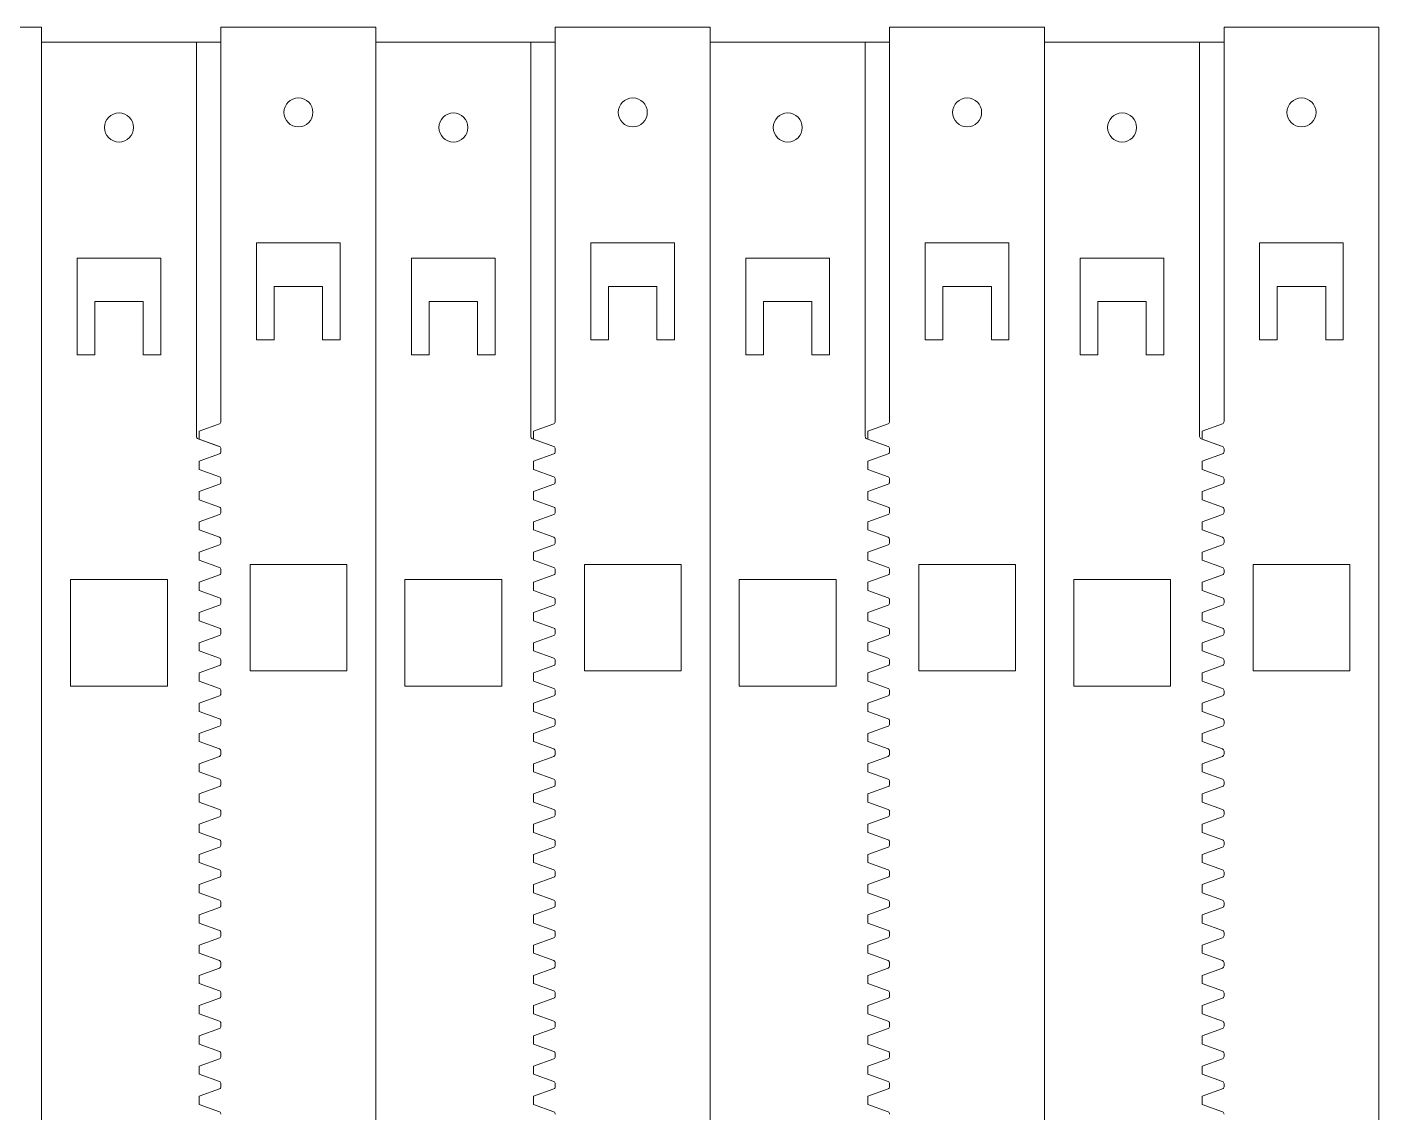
# Model space of a CAD drawing. Header units: millimetres. Extents: x -301 to 286, y -150 to 74.
# Drawn here: x 146.1 to 285.7, y -38.4 to 73.8 of the extents above; entities that cross this region are included whole.
import ezdxf

# ---------------------------------------------------------------- set-up
doc = ezdxf.new("R2010")
doc.units = ezdxf.units.MM
doc.header["$MEASUREMENT"] = 0
doc.layers.add('Layer 1', color=7, linetype='Continuous')

msp = doc.modelspace()

# ---------------------------------------------------------------- linework, layer by layer
at = {"layer": 'Layer 1', "color": 175, "lineweight": 18}
msp.add_lwpolyline([(285.7169, -148.8865), (285.7169, 73.7803), (269.7169, 73.7803), (269.7169, 72.2193), (251.1948, 72.2193), (251.1948, 73.7803), (235.1948, 73.7803), (235.1948, 72.2193), (216.6727, 72.2193), (216.6727, 73.7803), (200.6727, 73.7803), (200.6727, 72.2193), (182.1506, 72.2193), (182.1506, 73.7803), (166.1506, 73.7803), (166.1506, 72.2193), (147.6285, 72.2193), (147.6285, 73.7803), (131.6285, 73.7803)], dxfattribs=at)
at = {"layer": 'Layer 1', "color": 114, "lineweight": 9}
for points in [[(166.1506, 73.7803), (166.1506, 33.0445)], [(200.6727, 73.7803), (200.6727, 33.0445)], [(235.1948, 73.7803), (235.1948, 33.0445)], [(269.7169, 73.7803), (269.7169, 33.0445)], [(147.6285, -150.4475), (147.6285, 72.2193)], [(163.6285, 72.2193), (163.6285, 31.4834)], [(182.1506, -150.4475), (182.1506, 72.2193)], [(198.1506, 72.2193), (198.1506, 31.4834)], [(216.6727, -150.4475), (216.6727, 72.2193)], [(232.6727, 72.2193), (232.6727, 31.4834)], [(251.1948, -150.4475), (251.1948, 72.2193)], [(267.1948, 72.2193), (267.1948, 31.4834)], [(165.9861, 32.8095), (163.9006, 32.0505), (163.9006, 31.2076), (165.9861, 30.4485)], [(200.5082, 32.8095), (198.4227, 32.0505), (198.4227, 31.2076), (200.5082, 30.4485)], [(235.0303, 32.8095), (232.9448, 32.0505), (232.9448, 31.2076), (235.0303, 30.4485)], [(269.5524, 32.8095), (267.4669, 32.0505), (267.4669, 31.2076), (269.5524, 30.4485)], [(163.793, 31.2485), (165.8785, 30.4894)], [(198.3151, 31.2485), (200.4006, 30.4894)], [(232.8372, 31.2485), (234.9227, 30.4894)], [(267.3593, 31.2485), (269.4448, 30.4894)], [(165.9861, 29.6867), (163.9006, 28.9277), (163.9006, 28.0848), (165.9861, 27.3257)], [(166.1506, 30.2136), (166.1506, 29.9216)], [(200.5082, 29.6867), (198.4227, 28.9277), (198.4227, 28.0848), (200.5082, 27.3257)], [(200.6727, 30.2136), (200.6727, 29.9216)], [(235.0303, 29.6867), (232.9448, 28.9277), (232.9448, 28.0848), (235.0303, 27.3257)], [(235.1948, 30.2136), (235.1948, 29.9216)], [(269.5524, 29.6867), (267.4669, 28.9277), (267.4669, 28.0848), (269.5524, 27.3257)], [(269.7169, 30.2136), (269.7169, 29.9216)], [(165.9861, 26.5639), (163.9006, 25.8049), (163.9006, 24.962), (165.9861, 24.2029)], [(166.1506, 27.0908), (166.1506, 26.7988)], [(200.5082, 26.5639), (198.4227, 25.8049), (198.4227, 24.962), (200.5082, 24.2029)], [(200.6727, 27.0908), (200.6727, 26.7988)], [(235.0303, 26.5639), (232.9448, 25.8049), (232.9448, 24.962), (235.0303, 24.2029)], [(235.1948, 27.0908), (235.1948, 26.7988)], [(269.5524, 26.5639), (267.4669, 25.8049), (267.4669, 24.962), (269.5524, 24.2029)], [(269.7169, 27.0908), (269.7169, 26.7988)], [(166.1506, 23.968), (166.1506, 23.676)], [(200.6727, 23.968), (200.6727, 23.676)], [(235.1948, 23.968), (235.1948, 23.676)], [(269.7169, 23.968), (269.7169, 23.676)], [(165.9861, 23.4411), (163.9006, 22.682), (163.9006, 21.8392), (165.9861, 21.0801)], [(200.5082, 23.4411), (198.4227, 22.682), (198.4227, 21.8392), (200.5082, 21.0801)], [(235.0303, 23.4411), (232.9448, 22.682), (232.9448, 21.8392), (235.0303, 21.0801)], [(269.5524, 23.4411), (267.4669, 22.682), (267.4669, 21.8392), (269.5524, 21.0801)], [(165.9861, 20.3183), (163.9006, 19.5592), (163.9006, 18.7164), (165.9861, 17.9573)], [(166.1506, 20.8452), (166.1506, 20.5532)], [(200.5082, 20.3183), (198.4227, 19.5592), (198.4227, 18.7164), (200.5082, 17.9573)], [(200.6727, 20.8452), (200.6727, 20.5532)], [(235.0303, 20.3183), (232.9448, 19.5592), (232.9448, 18.7164), (235.0303, 17.9573)], [(235.1948, 20.8452), (235.1948, 20.5532)], [(269.5524, 20.3183), (267.4669, 19.5592), (267.4669, 18.7164), (269.5524, 17.9573)], [(269.7169, 20.8452), (269.7169, 20.5532)], [(165.9861, 17.1955), (163.9006, 16.4364), (163.9006, 15.5936), (165.9861, 14.8345)], [(166.1506, 17.7224), (166.1506, 17.4304)], [(200.5082, 17.1955), (198.4227, 16.4364), (198.4227, 15.5936), (200.5082, 14.8345)], [(200.6727, 17.7224), (200.6727, 17.4304)], [(235.0303, 17.1955), (232.9448, 16.4364), (232.9448, 15.5936), (235.0303, 14.8345)], [(235.1948, 17.7224), (235.1948, 17.4304)], [(269.5524, 17.1955), (267.4669, 16.4364), (267.4669, 15.5936), (269.5524, 14.8345)], [(269.7169, 17.7224), (269.7169, 17.4304)], [(165.9861, 14.0727), (163.9006, 13.3136), (163.9006, 12.4708), (165.9861, 11.7117)], [(166.1506, 14.5996), (166.1506, 14.3076)], [(200.5082, 14.0727), (198.4227, 13.3136), (198.4227, 12.4708), (200.5082, 11.7117)], [(200.6727, 14.5996), (200.6727, 14.3076)], [(235.0303, 14.0727), (232.9448, 13.3136), (232.9448, 12.4708), (235.0303, 11.7117)], [(235.1948, 14.5996), (235.1948, 14.3076)], [(269.5524, 14.0727), (267.4669, 13.3136), (267.4669, 12.4708), (269.5524, 11.7117)], [(269.7169, 14.5996), (269.7169, 14.3076)], [(166.1506, 11.4768), (166.1506, 11.1848)], [(200.6727, 11.4768), (200.6727, 11.1848)], [(235.1948, 11.4768), (235.1948, 11.1848)], [(269.7169, 11.4768), (269.7169, 11.1848)], [(165.9861, 10.9499), (163.9006, 10.1908), (163.9006, 9.348), (165.9861, 8.5889)], [(200.5082, 10.9499), (198.4227, 10.1908), (198.4227, 9.348), (200.5082, 8.5889)], [(235.0303, 10.9499), (232.9448, 10.1908), (232.9448, 9.348), (235.0303, 8.5889)], [(269.5524, 10.9499), (267.4669, 10.1908), (267.4669, 9.348), (269.5524, 8.5889)], [(165.9861, 7.8271), (163.9006, 7.068), (163.9006, 6.2252), (165.9861, 5.4661)], [(166.1506, 8.354), (166.1506, 8.062)], [(200.5082, 7.8271), (198.4227, 7.068), (198.4227, 6.2252), (200.5082, 5.4661)], [(200.6727, 8.354), (200.6727, 8.062)], [(235.0303, 7.8271), (232.9448, 7.068), (232.9448, 6.2252), (235.0303, 5.4661)], [(235.1948, 8.354), (235.1948, 8.062)], [(269.5524, 7.8271), (267.4669, 7.068), (267.4669, 6.2252), (269.5524, 5.4661)], [(269.7169, 8.354), (269.7169, 8.062)], [(165.9861, 4.7043), (163.9006, 3.9452), (163.9006, 3.1023), (165.9861, 2.3433)], [(166.1506, 5.2312), (166.1506, 4.9392)], [(200.5082, 4.7043), (198.4227, 3.9452), (198.4227, 3.1023), (200.5082, 2.3433)], [(200.6727, 5.2312), (200.6727, 4.9392)], [(235.0303, 4.7043), (232.9448, 3.9452), (232.9448, 3.1023), (235.0303, 2.3433)], [(235.1948, 5.2312), (235.1948, 4.9392)], [(269.5524, 4.7043), (267.4669, 3.9452), (267.4669, 3.1023), (269.5524, 2.3433)], [(269.7169, 5.2312), (269.7169, 4.9392)], [(165.9861, 1.5815), (163.9006, 0.8224), (163.9006, -0.0205), (165.9861, -0.7795)], [(166.1506, 2.1084), (166.1506, 1.8164)], [(200.5082, 1.5815), (198.4227, 0.8224), (198.4227, -0.0205), (200.5082, -0.7795)], [(200.6727, 2.1084), (200.6727, 1.8164)], [(235.0303, 1.5815), (232.9448, 0.8224), (232.9448, -0.0205), (235.0303, -0.7795)], [(235.1948, 2.1084), (235.1948, 1.8164)], [(269.5524, 1.5815), (267.4669, 0.8224), (267.4669, -0.0205), (269.5524, -0.7795)], [(269.7169, 2.1084), (269.7169, 1.8164)], [(166.1506, -1.0144), (166.1506, -1.3064)], [(200.6727, -1.0144), (200.6727, -1.3064)], [(235.1948, -1.0144), (235.1948, -1.3064)], [(269.7169, -1.0144), (269.7169, -1.3064)], [(165.9861, -1.5413), (163.9006, -2.3004), (163.9006, -3.1433), (165.9861, -3.9023)], [(200.5082, -1.5413), (198.4227, -2.3004), (198.4227, -3.1433), (200.5082, -3.9023)], [(235.0303, -1.5413), (232.9448, -2.3004), (232.9448, -3.1433), (235.0303, -3.9023)], [(269.5524, -1.5413), (267.4669, -2.3004), (267.4669, -3.1433), (269.5524, -3.9023)], [(166.1506, -4.1373), (166.1506, -4.4292)], [(200.6727, -4.1373), (200.6727, -4.4292)], [(235.1948, -4.1373), (235.1948, -4.4292)], [(269.7169, -4.1373), (269.7169, -4.4292)], [(165.9861, -4.6642), (163.9006, -5.4232), (163.9006, -6.2661), (165.9861, -7.0251)], [(200.5082, -4.6642), (198.4227, -5.4232), (198.4227, -6.2661), (200.5082, -7.0251)], [(235.0303, -4.6642), (232.9448, -5.4232), (232.9448, -6.2661), (235.0303, -7.0251)], [(269.5524, -4.6642), (267.4669, -5.4232), (267.4669, -6.2661), (269.5524, -7.0251)], [(165.9861, -7.787), (163.9006, -8.546), (163.9006, -9.3889), (165.9861, -10.1479)], [(166.1506, -7.2601), (166.1506, -7.552)], [(200.5082, -7.787), (198.4227, -8.546), (198.4227, -9.3889), (200.5082, -10.1479)], [(200.6727, -7.2601), (200.6727, -7.552)], [(235.0303, -7.787), (232.9448, -8.546), (232.9448, -9.3889), (235.0303, -10.1479)], [(235.1948, -7.2601), (235.1948, -7.552)], [(269.5524, -7.787), (267.4669, -8.546), (267.4669, -9.3889), (269.5524, -10.1479)], [(269.7169, -7.2601), (269.7169, -7.552)], [(165.9861, -10.9098), (163.9006, -11.6688), (163.9006, -12.5117), (165.9861, -13.2707)], [(166.1506, -10.3829), (166.1506, -10.6748)], [(200.5082, -10.9098), (198.4227, -11.6688), (198.4227, -12.5117), (200.5082, -13.2707)], [(200.6727, -10.3829), (200.6727, -10.6748)], [(235.0303, -10.9098), (232.9448, -11.6688), (232.9448, -12.5117), (235.0303, -13.2707)], [(235.1948, -10.3829), (235.1948, -10.6748)], [(269.5524, -10.9098), (267.4669, -11.6688), (267.4669, -12.5117), (269.5524, -13.2707)], [(269.7169, -10.3829), (269.7169, -10.6748)], [(166.1506, -13.5057), (166.1506, -13.7977)], [(200.6727, -13.5057), (200.6727, -13.7977)], [(235.1948, -13.5057), (235.1948, -13.7977)], [(269.7169, -13.5057), (269.7169, -13.7977)], [(165.9861, -14.0326), (163.9006, -14.7916), (163.9006, -15.6345), (165.9861, -16.3936)], [(200.5082, -14.0326), (198.4227, -14.7916), (198.4227, -15.6345), (200.5082, -16.3936)], [(235.0303, -14.0326), (232.9448, -14.7916), (232.9448, -15.6345), (235.0303, -16.3936)], [(269.5524, -14.0326), (267.4669, -14.7916), (267.4669, -15.6345), (269.5524, -16.3936)], [(166.1506, -16.6285), (166.1506, -16.9205)], [(200.6727, -16.6285), (200.6727, -16.9205)], [(235.1948, -16.6285), (235.1948, -16.9205)], [(269.7169, -16.6285), (269.7169, -16.9205)], [(165.9861, -17.1554), (163.9006, -17.9144), (163.9006, -18.7573), (165.9861, -19.5164)], [(200.5082, -17.1554), (198.4227, -17.9144), (198.4227, -18.7573), (200.5082, -19.5164)], [(235.0303, -17.1554), (232.9448, -17.9144), (232.9448, -18.7573), (235.0303, -19.5164)], [(269.5524, -17.1554), (267.4669, -17.9144), (267.4669, -18.7573), (269.5524, -19.5164)], [(165.9861, -20.2782), (163.9006, -21.0373), (163.9006, -21.8801), (165.9861, -22.6392)], [(166.1506, -19.7513), (166.1506, -20.0433)], [(200.5082, -20.2782), (198.4227, -21.0373), (198.4227, -21.8801), (200.5082, -22.6392)], [(200.6727, -19.7513), (200.6727, -20.0433)], [(235.0303, -20.2782), (232.9448, -21.0373), (232.9448, -21.8801), (235.0303, -22.6392)], [(235.1948, -19.7513), (235.1948, -20.0433)], [(269.5524, -20.2782), (267.4669, -21.0373), (267.4669, -21.8801), (269.5524, -22.6392)], [(269.7169, -19.7513), (269.7169, -20.0433)], [(165.9861, -23.401), (163.9006, -24.1601), (163.9006, -25.0029), (165.9861, -25.762)], [(166.1506, -22.8741), (166.1506, -23.1661)], [(200.5082, -23.401), (198.4227, -24.1601), (198.4227, -25.0029), (200.5082, -25.762)], [(200.6727, -22.8741), (200.6727, -23.1661)], [(235.0303, -23.401), (232.9448, -24.1601), (232.9448, -25.0029), (235.0303, -25.762)], [(235.1948, -22.8741), (235.1948, -23.1661)], [(269.5524, -23.401), (267.4669, -24.1601), (267.4669, -25.0029), (269.5524, -25.762)], [(269.7169, -22.8741), (269.7169, -23.1661)], [(166.1506, -25.9969), (166.1506, -26.2889)], [(200.6727, -25.9969), (200.6727, -26.2889)], [(235.1948, -25.9969), (235.1948, -26.2889)], [(269.7169, -25.9969), (269.7169, -26.2889)], [(165.9861, -26.5238), (163.9006, -27.2829), (163.9006, -28.1257), (165.9861, -28.8848)], [(200.5082, -26.5238), (198.4227, -27.2829), (198.4227, -28.1257), (200.5082, -28.8848)], [(235.0303, -26.5238), (232.9448, -27.2829), (232.9448, -28.1257), (235.0303, -28.8848)], [(269.5524, -26.5238), (267.4669, -27.2829), (267.4669, -28.1257), (269.5524, -28.8848)], [(166.1506, -29.1197), (166.1506, -29.4117)], [(200.6727, -29.1197), (200.6727, -29.4117)], [(235.1948, -29.1197), (235.1948, -29.4117)], [(269.7169, -29.1197), (269.7169, -29.4117)], [(165.9861, -29.6466), (163.9006, -30.4057), (163.9006, -31.2485), (165.9861, -32.0076)], [(200.5082, -29.6466), (198.4227, -30.4057), (198.4227, -31.2485), (200.5082, -32.0076)], [(235.0303, -29.6466), (232.9448, -30.4057), (232.9448, -31.2485), (235.0303, -32.0076)], [(269.5524, -29.6466), (267.4669, -30.4057), (267.4669, -31.2485), (269.5524, -32.0076)], [(165.9861, -32.7694), (163.9006, -33.5285), (163.9006, -34.3713), (165.9861, -35.1304)], [(166.1506, -32.2425), (166.1506, -32.5345)], [(200.5082, -32.7694), (198.4227, -33.5285), (198.4227, -34.3713), (200.5082, -35.1304)], [(200.6727, -32.2425), (200.6727, -32.5345)], [(235.0303, -32.7694), (232.9448, -33.5285), (232.9448, -34.3713), (235.0303, -35.1304)], [(235.1948, -32.2425), (235.1948, -32.5345)], [(269.5524, -32.7694), (267.4669, -33.5285), (267.4669, -34.3713), (269.5524, -35.1304)], [(269.7169, -32.2425), (269.7169, -32.5345)], [(165.9861, -35.8922), (163.9006, -36.6513), (163.9006, -37.4941), (165.9861, -38.2532)], [(166.1506, -35.3653), (166.1506, -35.6573)], [(200.5082, -35.8922), (198.4227, -36.6513), (198.4227, -37.4941), (200.5082, -38.2532)], [(200.6727, -35.3653), (200.6727, -35.6573)], [(235.0303, -35.8922), (232.9448, -36.6513), (232.9448, -37.4941), (235.0303, -38.2532)], [(235.1948, -35.3653), (235.1948, -35.6573)], [(269.5524, -35.8922), (267.4669, -36.6513), (267.4669, -37.4941), (269.5524, -38.2532)], [(269.7169, -35.3653), (269.7169, -35.6573)]]:
    msp.add_lwpolyline(points, dxfattribs=at)
at = {"layer": 'Layer 1', "color": 240, "lineweight": 9}
for points in [[(176.6506, 46.9794), (176.6506, 41.4794), (178.4701, 41.4794), (178.4701, 51.4794), (169.8311, 51.4794), (169.8311, 41.4794), (171.6506, 41.4794), (171.6506, 46.9794), (176.6506, 46.9794)], [(211.1727, 46.9794), (211.1727, 41.4794), (212.9922, 41.4794), (212.9922, 51.4794), (204.3532, 51.4794), (204.3532, 41.4794), (206.1727, 41.4794), (206.1727, 46.9794), (211.1727, 46.9794)], [(245.6948, 46.9794), (245.6948, 41.4794), (247.5143, 41.4794), (247.5143, 51.4794), (238.8753, 51.4794), (238.8753, 41.4794), (240.6948, 41.4794), (240.6948, 46.9794), (245.6948, 46.9794)], [(280.2169, 46.9794), (280.2169, 41.4794), (282.0364, 41.4794), (282.0364, 51.4794), (273.3974, 51.4794), (273.3974, 41.4794), (275.2169, 41.4794), (275.2169, 46.9794), (280.2169, 46.9794)], [(153.1285, 45.4184), (153.1285, 39.9184), (151.309, 39.9184), (151.309, 49.9184), (159.948, 49.9184), (159.948, 39.9184), (158.1285, 39.9184), (158.1285, 45.4184), (153.1285, 45.4184)], [(187.6506, 45.4184), (187.6506, 39.9184), (185.8311, 39.9184), (185.8311, 49.9184), (194.4701, 49.9184), (194.4701, 39.9184), (192.6506, 39.9184), (192.6506, 45.4184), (187.6506, 45.4184)], [(222.1727, 45.4184), (222.1727, 39.9184), (220.3532, 39.9184), (220.3532, 49.9184), (228.9922, 49.9184), (228.9922, 39.9184), (227.1727, 39.9184), (227.1727, 45.4184), (222.1727, 45.4184)], [(256.6948, 45.4184), (256.6948, 39.9184), (254.8753, 39.9184), (254.8753, 49.9184), (263.5143, 49.9184), (263.5143, 39.9184), (261.6948, 39.9184), (261.6948, 45.4184), (256.6948, 45.4184)], [(179.1506, 7.2821), (169.1506, 7.2821), (169.1506, 18.2821), (179.1506, 18.2821), (179.1506, 7.2821)], [(213.6727, 7.2821), (203.6727, 7.2821), (203.6727, 18.2821), (213.6727, 18.2821), (213.6727, 7.2821)], [(248.1948, 7.2821), (238.1948, 7.2821), (238.1948, 18.2821), (248.1948, 18.2821), (248.1948, 7.2821)], [(282.7169, 7.2821), (272.7169, 7.2821), (272.7169, 18.2821), (282.7169, 18.2821), (282.7169, 7.2821)], [(150.6285, 5.7211), (160.6285, 5.7211), (160.6285, 16.7211), (150.6285, 16.7211), (150.6285, 5.7211)], [(185.1506, 5.7211), (195.1506, 5.7211), (195.1506, 16.7211), (185.1506, 16.7211), (185.1506, 5.7211)], [(219.6727, 5.7211), (229.6727, 5.7211), (229.6727, 16.7211), (219.6727, 16.7211), (219.6727, 5.7211)], [(254.1948, 5.7211), (264.1948, 5.7211), (264.1948, 16.7211), (254.1948, 16.7211), (254.1948, 5.7211)]]:
    msp.add_lwpolyline(points, dxfattribs=at)
for points in [[(174.1504, 63.4647), (173.322, 63.4647), (172.6504, 64.1363), (172.6504, 64.9647), (172.6504, 65.7931), (173.322, 66.4647), (174.1504, 66.4647), (174.9789, 66.4647), (175.6504, 65.7931), (175.6504, 64.9647), (175.6504, 64.1363), (174.9789, 63.4647), (174.1504, 63.4647)], [(208.6725, 63.4647), (207.8441, 63.4647), (207.1725, 64.1363), (207.1725, 64.9647), (207.1725, 65.7931), (207.8441, 66.4647), (208.6725, 66.4647), (209.501, 66.4647), (210.1725, 65.7931), (210.1725, 64.9647), (210.1725, 64.1363), (209.501, 63.4647), (208.6725, 63.4647)], [(243.1946, 63.4647), (242.3662, 63.4647), (241.6946, 64.1363), (241.6946, 64.9647), (241.6946, 65.7931), (242.3662, 66.4647), (243.1946, 66.4647), (244.0231, 66.4647), (244.6946, 65.7931), (244.6946, 64.9647), (244.6946, 64.1363), (244.0231, 63.4647), (243.1946, 63.4647)], [(277.7167, 63.4647), (276.8883, 63.4647), (276.2167, 64.1363), (276.2167, 64.9647), (276.2167, 65.7931), (276.8883, 66.4647), (277.7167, 66.4647), (278.5452, 66.4647), (279.2167, 65.7931), (279.2167, 64.9647), (279.2167, 64.1363), (278.5452, 63.4647), (277.7167, 63.4647)], [(155.6283, 61.9037), (156.4567, 61.9037), (157.1283, 62.5753), (157.1283, 63.4037), (157.1283, 64.2321), (156.4568, 64.9037), (155.6283, 64.9037), (154.7999, 64.9037), (154.1283, 64.2321), (154.1283, 63.4037), (154.1283, 62.5753), (154.7999, 61.9037), (155.6283, 61.9037)], [(190.1504, 61.9037), (190.9788, 61.9037), (191.6504, 62.5753), (191.6504, 63.4037), (191.6504, 64.2321), (190.9789, 64.9037), (190.1504, 64.9037), (189.322, 64.9037), (188.6504, 64.2321), (188.6504, 63.4037), (188.6504, 62.5753), (189.322, 61.9037), (190.1504, 61.9037)], [(224.6725, 61.9037), (225.5009, 61.9037), (226.1725, 62.5753), (226.1725, 63.4037), (226.1725, 64.2321), (225.501, 64.9037), (224.6725, 64.9037), (223.8441, 64.9037), (223.1725, 64.2321), (223.1725, 63.4037), (223.1725, 62.5753), (223.8441, 61.9037), (224.6725, 61.9037)], [(259.1946, 61.9037), (260.023, 61.9037), (260.6946, 62.5753), (260.6946, 63.4037), (260.6946, 64.2321), (260.0231, 64.9037), (259.1946, 64.9037), (258.3662, 64.9037), (257.6946, 64.2321), (257.6946, 63.4037), (257.6946, 62.5753), (258.3662, 61.9037), (259.1946, 61.9037)]]:
    msp.add_open_spline(points, degree=3, knots=[0, 0, 0, 0, 1, 1, 1, 2, 2, 2, 3, 3, 3, 4, 4, 4, 4], dxfattribs=at)
at = {"layer": 'Layer 1', "color": 114, "lineweight": 9}
for points in [[(166.1506, 33.0445), (166.1504, 32.9394), (166.0846, 32.8455), (165.9861, 32.8095)], [(200.6727, 33.0445), (200.6725, 32.9394), (200.6067, 32.8455), (200.5082, 32.8095)], [(235.1948, 33.0445), (235.1946, 32.9394), (235.1288, 32.8455), (235.0303, 32.8095)], [(269.7169, 33.0445), (269.7167, 32.9394), (269.6509, 32.8455), (269.5524, 32.8095)], [(163.6285, 31.4834), (163.6284, 31.3783), (163.6941, 31.2845), (163.793, 31.2485)], [(198.1506, 31.4834), (198.1505, 31.3783), (198.2162, 31.2845), (198.3151, 31.2485)], [(232.6727, 31.4834), (232.6726, 31.3783), (232.7383, 31.2845), (232.8372, 31.2485)], [(267.1948, 31.4834), (267.1947, 31.3783), (267.2604, 31.2845), (267.3593, 31.2485)], [(165.9861, 30.4485), (166.0846, 30.4126), (166.1504, 30.3187), (166.1506, 30.2136)], [(166.1506, 29.9216), (166.1504, 29.8165), (166.0846, 29.7227), (165.9861, 29.6867)], [(200.5082, 30.4485), (200.6067, 30.4126), (200.6725, 30.3187), (200.6727, 30.2136)], [(200.6727, 29.9216), (200.6725, 29.8165), (200.6067, 29.7227), (200.5082, 29.6867)], [(235.0303, 30.4485), (235.1288, 30.4126), (235.1946, 30.3187), (235.1948, 30.2136)], [(235.1948, 29.9216), (235.1946, 29.8165), (235.1288, 29.7227), (235.0303, 29.6867)], [(269.5524, 30.4485), (269.6509, 30.4126), (269.7167, 30.3187), (269.7169, 30.2136)], [(269.7169, 29.9216), (269.7167, 29.8165), (269.6509, 29.7227), (269.5524, 29.6867)], [(165.9861, 27.3257), (166.0846, 27.2898), (166.1504, 27.1959), (166.1506, 27.0908)], [(166.1506, 26.7988), (166.1504, 26.6937), (166.0846, 26.5999), (165.9861, 26.5639)], [(200.5082, 27.3257), (200.6067, 27.2898), (200.6725, 27.1959), (200.6727, 27.0908)], [(200.6727, 26.7988), (200.6725, 26.6937), (200.6067, 26.5999), (200.5082, 26.5639)], [(235.0303, 27.3257), (235.1288, 27.2898), (235.1946, 27.1959), (235.1948, 27.0908)], [(235.1948, 26.7988), (235.1946, 26.6937), (235.1288, 26.5999), (235.0303, 26.5639)], [(269.5524, 27.3257), (269.6509, 27.2898), (269.7167, 27.1959), (269.7169, 27.0908)], [(269.7169, 26.7988), (269.7167, 26.6937), (269.6509, 26.5999), (269.5524, 26.5639)], [(165.9861, 24.2029), (166.0846, 24.167), (166.1504, 24.0731), (166.1506, 23.968)], [(200.5082, 24.2029), (200.6067, 24.167), (200.6725, 24.0731), (200.6727, 23.968)], [(235.0303, 24.2029), (235.1288, 24.167), (235.1946, 24.0731), (235.1948, 23.968)], [(269.5524, 24.2029), (269.6509, 24.167), (269.7167, 24.0731), (269.7169, 23.968)], [(166.1506, 23.676), (166.1504, 23.5709), (166.0846, 23.4771), (165.9861, 23.4411)], [(200.6727, 23.676), (200.6725, 23.5709), (200.6067, 23.4771), (200.5082, 23.4411)], [(235.1948, 23.676), (235.1946, 23.5709), (235.1288, 23.4771), (235.0303, 23.4411)], [(269.7169, 23.676), (269.7167, 23.5709), (269.6509, 23.4771), (269.5524, 23.4411)], [(165.9861, 21.0801), (166.0846, 21.0442), (166.1504, 20.9503), (166.1506, 20.8452)], [(200.5082, 21.0801), (200.6067, 21.0442), (200.6725, 20.9503), (200.6727, 20.8452)], [(235.0303, 21.0801), (235.1288, 21.0442), (235.1946, 20.9503), (235.1948, 20.8452)], [(269.5524, 21.0801), (269.6509, 21.0442), (269.7167, 20.9503), (269.7169, 20.8452)], [(166.1506, 20.5532), (166.1504, 20.4481), (166.0846, 20.3542), (165.9861, 20.3183)], [(200.6727, 20.5532), (200.6725, 20.4481), (200.6067, 20.3542), (200.5082, 20.3183)], [(235.1948, 20.5532), (235.1946, 20.4481), (235.1288, 20.3542), (235.0303, 20.3183)], [(269.7169, 20.5532), (269.7167, 20.4481), (269.6509, 20.3542), (269.5524, 20.3183)], [(165.9861, 17.9573), (166.0846, 17.9214), (166.1504, 17.8275), (166.1506, 17.7224)], [(166.1506, 17.4304), (166.1504, 17.3253), (166.0846, 17.2314), (165.9861, 17.1955)], [(200.5082, 17.9573), (200.6067, 17.9214), (200.6725, 17.8275), (200.6727, 17.7224)], [(200.6727, 17.4304), (200.6725, 17.3253), (200.6067, 17.2314), (200.5082, 17.1955)], [(235.0303, 17.9573), (235.1288, 17.9214), (235.1946, 17.8275), (235.1948, 17.7224)], [(235.1948, 17.4304), (235.1946, 17.3253), (235.1288, 17.2314), (235.0303, 17.1955)], [(269.5524, 17.9573), (269.6509, 17.9214), (269.7167, 17.8275), (269.7169, 17.7224)], [(269.7169, 17.4304), (269.7167, 17.3253), (269.6509, 17.2314), (269.5524, 17.1955)], [(165.9861, 14.8345), (166.0846, 14.7986), (166.1504, 14.7047), (166.1506, 14.5996)], [(166.1506, 14.3076), (166.1504, 14.2025), (166.0846, 14.1086), (165.9861, 14.0727)], [(200.5082, 14.8345), (200.6067, 14.7986), (200.6725, 14.7047), (200.6727, 14.5996)], [(200.6727, 14.3076), (200.6725, 14.2025), (200.6067, 14.1086), (200.5082, 14.0727)], [(235.0303, 14.8345), (235.1288, 14.7986), (235.1946, 14.7047), (235.1948, 14.5996)], [(235.1948, 14.3076), (235.1946, 14.2025), (235.1288, 14.1086), (235.0303, 14.0727)], [(269.5524, 14.8345), (269.6509, 14.7986), (269.7167, 14.7047), (269.7169, 14.5996)], [(269.7169, 14.3076), (269.7167, 14.2025), (269.6509, 14.1086), (269.5524, 14.0727)], [(165.9861, 11.7117), (166.0846, 11.6758), (166.1504, 11.5819), (166.1506, 11.4768)], [(166.1506, 11.1848), (166.1504, 11.0797), (166.0846, 10.9858), (165.9861, 10.9499)], [(200.5082, 11.7117), (200.6067, 11.6758), (200.6725, 11.5819), (200.6727, 11.4768)], [(200.6727, 11.1848), (200.6725, 11.0797), (200.6067, 10.9858), (200.5082, 10.9499)], [(235.0303, 11.7117), (235.1288, 11.6758), (235.1946, 11.5819), (235.1948, 11.4768)], [(235.1948, 11.1848), (235.1946, 11.0797), (235.1288, 10.9858), (235.0303, 10.9499)], [(269.5524, 11.7117), (269.6509, 11.6758), (269.7167, 11.5819), (269.7169, 11.4768)], [(269.7169, 11.1848), (269.7167, 11.0797), (269.6509, 10.9858), (269.5524, 10.9499)], [(165.9861, 8.5889), (166.0846, 8.553), (166.1504, 8.4591), (166.1506, 8.354)], [(200.5082, 8.5889), (200.6067, 8.553), (200.6725, 8.4591), (200.6727, 8.354)], [(235.0303, 8.5889), (235.1288, 8.553), (235.1946, 8.4591), (235.1948, 8.354)], [(269.5524, 8.5889), (269.6509, 8.553), (269.7167, 8.4591), (269.7169, 8.354)], [(166.1506, 8.062), (166.1504, 7.9569), (166.0846, 7.863), (165.9861, 7.8271)], [(200.6727, 8.062), (200.6725, 7.9569), (200.6067, 7.863), (200.5082, 7.8271)], [(235.1948, 8.062), (235.1946, 7.9569), (235.1288, 7.863), (235.0303, 7.8271)], [(269.7169, 8.062), (269.7167, 7.9569), (269.6509, 7.863), (269.5524, 7.8271)], [(165.9861, 5.4661), (166.0846, 5.4301), (166.1504, 5.3363), (166.1506, 5.2312)], [(166.1506, 4.9392), (166.1504, 4.8341), (166.0846, 4.7402), (165.9861, 4.7043)], [(200.5082, 5.4661), (200.6067, 5.4301), (200.6725, 5.3363), (200.6727, 5.2312)], [(200.6727, 4.9392), (200.6725, 4.8341), (200.6067, 4.7402), (200.5082, 4.7043)], [(235.0303, 5.4661), (235.1288, 5.4301), (235.1946, 5.3363), (235.1948, 5.2312)], [(235.1948, 4.9392), (235.1946, 4.8341), (235.1288, 4.7402), (235.0303, 4.7043)], [(269.5524, 5.4661), (269.6509, 5.4301), (269.7167, 5.3363), (269.7169, 5.2312)], [(269.7169, 4.9392), (269.7167, 4.8341), (269.6509, 4.7402), (269.5524, 4.7043)], [(165.9861, 2.3433), (166.0846, 2.3073), (166.1504, 2.2135), (166.1506, 2.1084)], [(166.1506, 1.8164), (166.1504, 1.7113), (166.0846, 1.6174), (165.9861, 1.5815)], [(200.5082, 2.3433), (200.6067, 2.3073), (200.6725, 2.2135), (200.6727, 2.1084)], [(200.6727, 1.8164), (200.6725, 1.7113), (200.6067, 1.6174), (200.5082, 1.5815)], [(235.0303, 2.3433), (235.1288, 2.3073), (235.1946, 2.2135), (235.1948, 2.1084)], [(235.1948, 1.8164), (235.1946, 1.7113), (235.1288, 1.6174), (235.0303, 1.5815)], [(269.5524, 2.3433), (269.6509, 2.3073), (269.7167, 2.2135), (269.7169, 2.1084)], [(269.7169, 1.8164), (269.7167, 1.7113), (269.6509, 1.6174), (269.5524, 1.5815)], [(165.9861, -0.7795), (166.0846, -0.8155), (166.1504, -0.9093), (166.1506, -1.0144)], [(166.1506, -1.3064), (166.1504, -1.4115), (166.0846, -1.5054), (165.9861, -1.5413)], [(200.5082, -0.7795), (200.6067, -0.8155), (200.6725, -0.9093), (200.6727, -1.0144)], [(200.6727, -1.3064), (200.6725, -1.4115), (200.6067, -1.5054), (200.5082, -1.5413)], [(235.0303, -0.7795), (235.1288, -0.8155), (235.1946, -0.9093), (235.1948, -1.0144)], [(235.1948, -1.3064), (235.1946, -1.4115), (235.1288, -1.5054), (235.0303, -1.5413)], [(269.5524, -0.7795), (269.6509, -0.8155), (269.7167, -0.9093), (269.7169, -1.0144)], [(269.7169, -1.3064), (269.7167, -1.4115), (269.6509, -1.5054), (269.5524, -1.5413)], [(165.9861, -3.9023), (166.0846, -3.9383), (166.1504, -4.0322), (166.1506, -4.1373)], [(200.5082, -3.9023), (200.6067, -3.9383), (200.6725, -4.0322), (200.6727, -4.1373)], [(235.0303, -3.9023), (235.1288, -3.9383), (235.1946, -4.0322), (235.1948, -4.1373)], [(269.5524, -3.9023), (269.6509, -3.9383), (269.7167, -4.0322), (269.7169, -4.1373)], [(166.1506, -4.4292), (166.1504, -4.5343), (166.0846, -4.6282), (165.9861, -4.6642)], [(200.6727, -4.4292), (200.6725, -4.5343), (200.6067, -4.6282), (200.5082, -4.6642)], [(235.1948, -4.4292), (235.1946, -4.5343), (235.1288, -4.6282), (235.0303, -4.6642)], [(269.7169, -4.4292), (269.7167, -4.5343), (269.6509, -4.6282), (269.5524, -4.6642)], [(165.9861, -7.0251), (166.0846, -7.0611), (166.1504, -7.155), (166.1506, -7.2601)], [(166.1506, -7.552), (166.1504, -7.6571), (166.0846, -7.751), (165.9861, -7.787)], [(200.5082, -7.0251), (200.6067, -7.0611), (200.6725, -7.155), (200.6727, -7.2601)], [(200.6727, -7.552), (200.6725, -7.6571), (200.6067, -7.751), (200.5082, -7.787)], [(235.0303, -7.0251), (235.1288, -7.0611), (235.1946, -7.155), (235.1948, -7.2601)], [(235.1948, -7.552), (235.1946, -7.6571), (235.1288, -7.751), (235.0303, -7.787)], [(269.5524, -7.0251), (269.6509, -7.0611), (269.7167, -7.155), (269.7169, -7.2601)], [(269.7169, -7.552), (269.7167, -7.6571), (269.6509, -7.751), (269.5524, -7.787)], [(165.9861, -10.1479), (166.0846, -10.1839), (166.1504, -10.2778), (166.1506, -10.3829)], [(166.1506, -10.6748), (166.1504, -10.7799), (166.0846, -10.8738), (165.9861, -10.9098)], [(200.5082, -10.1479), (200.6067, -10.1839), (200.6725, -10.2778), (200.6727, -10.3829)], [(200.6727, -10.6748), (200.6725, -10.7799), (200.6067, -10.8738), (200.5082, -10.9098)], [(235.0303, -10.1479), (235.1288, -10.1839), (235.1946, -10.2778), (235.1948, -10.3829)], [(235.1948, -10.6748), (235.1946, -10.7799), (235.1288, -10.8738), (235.0303, -10.9098)], [(269.5524, -10.1479), (269.6509, -10.1839), (269.7167, -10.2778), (269.7169, -10.3829)], [(269.7169, -10.6748), (269.7167, -10.7799), (269.6509, -10.8738), (269.5524, -10.9098)], [(165.9861, -13.2707), (166.0846, -13.3067), (166.1504, -13.4006), (166.1506, -13.5057)], [(166.1506, -13.7977), (166.1504, -13.9028), (166.0846, -13.9966), (165.9861, -14.0326)], [(200.5082, -13.2707), (200.6067, -13.3067), (200.6725, -13.4006), (200.6727, -13.5057)], [(200.6727, -13.7977), (200.6725, -13.9028), (200.6067, -13.9966), (200.5082, -14.0326)], [(235.0303, -13.2707), (235.1288, -13.3067), (235.1946, -13.4006), (235.1948, -13.5057)], [(235.1948, -13.7977), (235.1946, -13.9028), (235.1288, -13.9966), (235.0303, -14.0326)], [(269.5524, -13.2707), (269.6509, -13.3067), (269.7167, -13.4006), (269.7169, -13.5057)], [(269.7169, -13.7977), (269.7167, -13.9028), (269.6509, -13.9966), (269.5524, -14.0326)], [(165.9861, -16.3936), (166.0846, -16.4295), (166.1504, -16.5234), (166.1506, -16.6285)], [(200.5082, -16.3936), (200.6067, -16.4295), (200.6725, -16.5234), (200.6727, -16.6285)], [(235.0303, -16.3936), (235.1288, -16.4295), (235.1946, -16.5234), (235.1948, -16.6285)], [(269.5524, -16.3936), (269.6509, -16.4295), (269.7167, -16.5234), (269.7169, -16.6285)], [(166.1506, -16.9205), (166.1504, -17.0256), (166.0846, -17.1194), (165.9861, -17.1554)], [(200.6727, -16.9205), (200.6725, -17.0256), (200.6067, -17.1194), (200.5082, -17.1554)], [(235.1948, -16.9205), (235.1946, -17.0256), (235.1288, -17.1194), (235.0303, -17.1554)], [(269.7169, -16.9205), (269.7167, -17.0256), (269.6509, -17.1194), (269.5524, -17.1554)], [(165.9861, -19.5164), (166.0846, -19.5523), (166.1504, -19.6462), (166.1506, -19.7513)], [(200.5082, -19.5164), (200.6067, -19.5523), (200.6725, -19.6462), (200.6727, -19.7513)], [(235.0303, -19.5164), (235.1288, -19.5523), (235.1946, -19.6462), (235.1948, -19.7513)], [(269.5524, -19.5164), (269.6509, -19.5523), (269.7167, -19.6462), (269.7169, -19.7513)], [(166.1506, -20.0433), (166.1504, -20.1484), (166.0846, -20.2422), (165.9861, -20.2782)], [(200.6727, -20.0433), (200.6725, -20.1484), (200.6067, -20.2422), (200.5082, -20.2782)], [(235.1948, -20.0433), (235.1946, -20.1484), (235.1288, -20.2422), (235.0303, -20.2782)], [(269.7169, -20.0433), (269.7167, -20.1484), (269.6509, -20.2422), (269.5524, -20.2782)], [(165.9861, -22.6392), (166.0846, -22.6751), (166.1504, -22.769), (166.1506, -22.8741)], [(166.1506, -23.1661), (166.1504, -23.2712), (166.0846, -23.3651), (165.9861, -23.401)], [(200.5082, -22.6392), (200.6067, -22.6751), (200.6725, -22.769), (200.6727, -22.8741)], [(200.6727, -23.1661), (200.6725, -23.2712), (200.6067, -23.3651), (200.5082, -23.401)], [(235.0303, -22.6392), (235.1288, -22.6751), (235.1946, -22.769), (235.1948, -22.8741)], [(235.1948, -23.1661), (235.1946, -23.2712), (235.1288, -23.3651), (235.0303, -23.401)], [(269.5524, -22.6392), (269.6509, -22.6751), (269.7167, -22.769), (269.7169, -22.8741)], [(269.7169, -23.1661), (269.7167, -23.2712), (269.6509, -23.3651), (269.5524, -23.401)], [(165.9861, -25.762), (166.0846, -25.7979), (166.1504, -25.8918), (166.1506, -25.9969)], [(166.1506, -26.2889), (166.1504, -26.394), (166.0846, -26.4879), (165.9861, -26.5238)], [(200.5082, -25.762), (200.6067, -25.7979), (200.6725, -25.8918), (200.6727, -25.9969)], [(200.6727, -26.2889), (200.6725, -26.394), (200.6067, -26.4879), (200.5082, -26.5238)], [(235.0303, -25.762), (235.1288, -25.7979), (235.1946, -25.8918), (235.1948, -25.9969)], [(235.1948, -26.2889), (235.1946, -26.394), (235.1288, -26.4879), (235.0303, -26.5238)], [(269.5524, -25.762), (269.6509, -25.7979), (269.7167, -25.8918), (269.7169, -25.9969)], [(269.7169, -26.2889), (269.7167, -26.394), (269.6509, -26.4879), (269.5524, -26.5238)], [(165.9861, -28.8848), (166.0846, -28.9207), (166.1504, -29.0146), (166.1506, -29.1197)], [(200.5082, -28.8848), (200.6067, -28.9207), (200.6725, -29.0146), (200.6727, -29.1197)], [(235.0303, -28.8848), (235.1288, -28.9207), (235.1946, -29.0146), (235.1948, -29.1197)], [(269.5524, -28.8848), (269.6509, -28.9207), (269.7167, -29.0146), (269.7169, -29.1197)], [(166.1506, -29.4117), (166.1504, -29.5168), (166.0846, -29.6107), (165.9861, -29.6466)], [(200.6727, -29.4117), (200.6725, -29.5168), (200.6067, -29.6107), (200.5082, -29.6466)], [(235.1948, -29.4117), (235.1946, -29.5168), (235.1288, -29.6107), (235.0303, -29.6466)], [(269.7169, -29.4117), (269.7167, -29.5168), (269.6509, -29.6107), (269.5524, -29.6466)], [(165.9861, -32.0076), (166.0846, -32.0435), (166.1504, -32.1374), (166.1506, -32.2425)], [(200.5082, -32.0076), (200.6067, -32.0435), (200.6725, -32.1374), (200.6727, -32.2425)], [(235.0303, -32.0076), (235.1288, -32.0435), (235.1946, -32.1374), (235.1948, -32.2425)], [(269.5524, -32.0076), (269.6509, -32.0435), (269.7167, -32.1374), (269.7169, -32.2425)], [(166.1506, -32.5345), (166.1504, -32.6396), (166.0846, -32.7335), (165.9861, -32.7694)], [(200.6727, -32.5345), (200.6725, -32.6396), (200.6067, -32.7335), (200.5082, -32.7694)], [(235.1948, -32.5345), (235.1946, -32.6396), (235.1288, -32.7335), (235.0303, -32.7694)], [(269.7169, -32.5345), (269.7167, -32.6396), (269.6509, -32.7335), (269.5524, -32.7694)], [(165.9861, -35.1304), (166.0846, -35.1663), (166.1504, -35.2602), (166.1506, -35.3653)], [(166.1506, -35.6573), (166.1504, -35.7624), (166.0846, -35.8563), (165.9861, -35.8922)], [(200.5082, -35.1304), (200.6067, -35.1663), (200.6725, -35.2602), (200.6727, -35.3653)], [(200.6727, -35.6573), (200.6725, -35.7624), (200.6067, -35.8563), (200.5082, -35.8922)], [(235.0303, -35.1304), (235.1288, -35.1663), (235.1946, -35.2602), (235.1948, -35.3653)], [(235.1948, -35.6573), (235.1946, -35.7624), (235.1288, -35.8563), (235.0303, -35.8922)], [(269.5524, -35.1304), (269.6509, -35.1663), (269.7167, -35.2602), (269.7169, -35.3653)], [(269.7169, -35.6573), (269.7167, -35.7624), (269.6509, -35.8563), (269.5524, -35.8922)], [(165.9861, -38.2532), (166.0846, -38.2892), (166.1504, -38.383), (166.1506, -38.4881)], [(200.5082, -38.2532), (200.6067, -38.2892), (200.6725, -38.383), (200.6727, -38.4881)], [(235.0303, -38.2532), (235.1288, -38.2892), (235.1946, -38.383), (235.1948, -38.4881)], [(269.5524, -38.2532), (269.6509, -38.2892), (269.7167, -38.383), (269.7169, -38.4881)]]:
    msp.add_open_spline(points, degree=3, dxfattribs=at)

doc.saveas('drawing.dxf')
